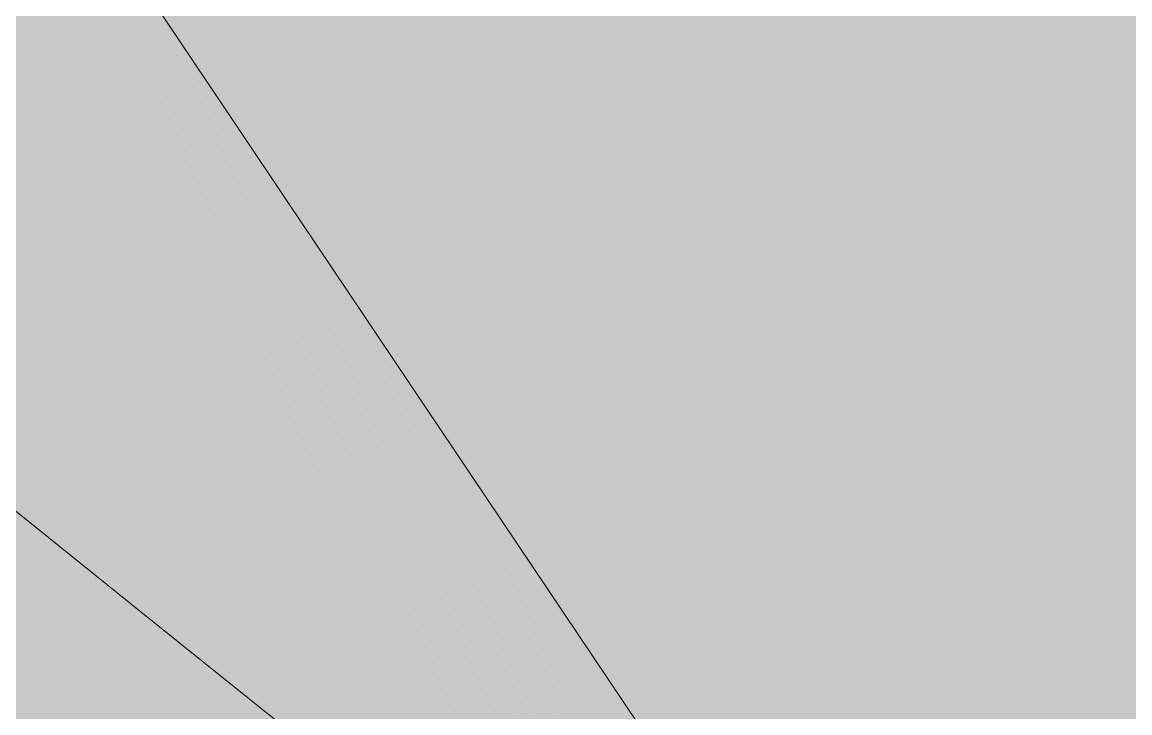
# Model space of a CAD drawing. Extents: x 62300 to 62842, y 108162 to 108784.
# Drawn here: x 62521.605 to 62522.396, y 108427.535 to 108428.028 of the extents above; entities that cross this region are included whole.
import ezdxf

# ---------------------------------------------------------------- set-up
doc = ezdxf.new("R2010")
doc.units = 0
doc.header["$LTSCALE"] = 1.000002
doc.header["$MEASUREMENT"] = 0
for name, color, linetype in [('colore lago', 131, 'Continuous'), ('LIN018CO', 6, 'Continuous'), ('LIN025CO', 7, 'Continuous')]:
    doc.layers.add(name, color=color, linetype=linetype)

# ---------------------------------------------------------------- blocks, each defined once
blk = doc.blocks.new('*X8')
at = {"color": 0}
for p, q in [((259.438775, 627.97055), (259.438775, 627.97055)), ((259.445125, 627.97055), (259.445125, 627.97055)), ((259.451475, 627.97055), (259.451475, 627.97055)), ((259.457825, 627.97055), (259.457825, 627.97055)), ((259.464175, 627.97055), (259.464175, 627.97055)), ((259.470525, 627.97055), (259.470525, 627.97055)), ((259.4356, 627.9642), (259.4356, 627.9642)), ((259.44195, 627.9642), (259.44195, 627.9642)), ((259.4483, 627.9642), (259.4483, 627.9642)), ((259.45465, 627.9642), (259.45465, 627.9642)), ((259.461, 627.9642), (259.461, 627.9642)), ((259.46735, 627.9642), (259.46735, 627.9642)), ((259.4737, 627.9642), (259.4737, 627.9642)), ((259.48005, 627.9642), (259.48005, 627.9642)), ((259.4864, 627.9642), (259.4864, 627.9642)), ((259.49275, 627.9642), (259.49275, 627.9642)), ((259.4991, 627.9642), (259.4991, 627.9642)), ((259.50545, 627.9642), (259.50545, 627.9642)), ((259.5118, 627.9642), (259.5118, 627.9642)), ((259.438775, 627.95785), (259.438775, 627.95785)), ((259.445125, 627.95785), (259.445125, 627.95785)), ((259.451475, 627.95785), (259.451475, 627.95785)), ((259.457825, 627.95785), (259.457825, 627.95785)), ((259.464175, 627.95785), (259.464175, 627.95785)), ((259.470525, 627.95785), (259.470525, 627.95785)), ((259.476875, 627.95785), (259.476875, 627.95785)), ((259.483225, 627.95785), (259.483225, 627.95785)), ((259.489575, 627.95785), (259.489575, 627.95785)), ((259.495925, 627.95785), (259.495925, 627.95785)), ((259.502275, 627.95785), (259.502275, 627.95785)), ((259.508625, 627.95785), (259.508625, 627.95785)), ((259.514975, 627.95785), (259.514975, 627.95785)), ((259.521325, 627.95785), (259.521325, 627.95785)), ((259.527675, 627.95785), (259.527675, 627.95785)), ((259.534025, 627.95785), (259.534025, 627.95785)), ((259.540375, 627.95785), (259.540375, 627.95785)), ((259.546725, 627.95785), (259.546725, 627.95785)), ((259.553075, 627.95785), (259.553075, 627.95785)), ((259.559425, 627.95785), (259.559425, 627.95785)), ((259.44195, 627.9515), (259.44195, 627.9515)), ((259.4483, 627.9515), (259.4483, 627.9515)), ((259.45465, 627.9515), (259.45465, 627.9515)), ((259.461, 627.9515), (259.461, 627.9515)), ((259.46735, 627.9515), (259.46735, 627.9515)), ((259.4737, 627.9515), (259.4737, 627.9515)), ((259.48005, 627.9515), (259.48005, 627.9515)), ((259.4864, 627.9515), (259.4864, 627.9515)), ((259.49275, 627.9515), (259.49275, 627.9515)), ((259.4991, 627.9515), (259.4991, 627.9515)), ((259.50545, 627.9515), (259.50545, 627.9515)), ((259.5118, 627.9515), (259.5118, 627.9515)), ((259.51815, 627.9515), (259.51815, 627.9515)), ((259.5245, 627.9515), (259.5245, 627.9515)), ((259.53085, 627.9515), (259.53085, 627.9515)), ((259.5372, 627.9515), (259.5372, 627.9515)), ((259.54355, 627.9515), (259.54355, 627.9515)), ((259.5499, 627.9515), (259.5499, 627.9515)), ((259.55625, 627.9515), (259.55625, 627.9515)), ((259.5626, 627.9515), (259.5626, 627.9515)), ((259.56895, 627.9515), (259.56895, 627.9515)), ((259.5753, 627.9515), (259.5753, 627.9515)), ((259.445125, 627.94515), (259.445125, 627.94515)), ((259.451475, 627.94515), (259.451475, 627.94515)), ((259.457825, 627.94515), (259.457825, 627.94515)), ((259.464175, 627.94515), (259.464175, 627.94515)), ((259.470525, 627.94515), (259.470525, 627.94515)), ((259.476875, 627.94515), (259.476875, 627.94515)), ((259.483225, 627.94515), (259.483225, 627.94515)), ((259.489575, 627.94515), (259.489575, 627.94515)), ((259.495925, 627.94515), (259.495925, 627.94515)), ((259.502275, 627.94515), (259.502275, 627.94515)), ((259.508625, 627.94515), (259.508625, 627.94515)), ((259.514975, 627.94515), (259.514975, 627.94515)), ((259.521325, 627.94515), (259.521325, 627.94515)), ((259.527675, 627.94515), (259.527675, 627.94515)), ((259.534025, 627.94515), (259.534025, 627.94515)), ((259.540375, 627.94515), (259.540375, 627.94515)), ((259.546725, 627.94515), (259.546725, 627.94515)), ((259.553075, 627.94515), (259.553075, 627.94515)), ((259.559425, 627.94515), (259.559425, 627.94515)), ((259.565775, 627.94515), (259.565775, 627.94515)), ((259.572125, 627.94515), (259.572125, 627.94515)), ((259.578475, 627.94515), (259.578475, 627.94515)), ((259.4483, 627.9388), (259.4483, 627.9388)), ((259.45465, 627.9388), (259.45465, 627.9388)), ((259.461, 627.9388), (259.461, 627.9388)), ((259.46735, 627.9388), (259.46735, 627.9388)), ((259.4737, 627.9388), (259.4737, 627.9388)), ((259.48005, 627.9388), (259.48005, 627.9388)), ((259.4864, 627.9388), (259.4864, 627.9388)), ((259.49275, 627.9388), (259.49275, 627.9388)), ((259.4991, 627.9388), (259.4991, 627.9388)), ((259.50545, 627.9388), (259.50545, 627.9388)), ((259.5118, 627.9388), (259.5118, 627.9388)), ((259.51815, 627.9388), (259.51815, 627.9388)), ((259.5245, 627.9388), (259.5245, 627.9388)), ((259.53085, 627.9388), (259.53085, 627.9388)), ((259.5372, 627.9388), (259.5372, 627.9388)), ((259.54355, 627.9388), (259.54355, 627.9388)), ((259.5499, 627.9388), (259.5499, 627.9388)), ((259.55625, 627.9388), (259.55625, 627.9388)), ((259.5626, 627.9388), (259.5626, 627.9388)), ((259.56895, 627.9388), (259.56895, 627.9388)), ((259.5753, 627.9388), (259.5753, 627.9388)), ((259.58165, 627.9388), (259.58165, 627.9388)), ((259.451475, 627.93245), (259.451475, 627.93245)), ((259.457825, 627.93245), (259.457825, 627.93245)), ((259.464175, 627.93245), (259.464175, 627.93245)), ((259.470525, 627.93245), (259.470525, 627.93245)), ((259.476875, 627.93245), (259.476875, 627.93245)), ((259.483225, 627.93245), (259.483225, 627.93245)), ((259.489575, 627.93245), (259.489575, 627.93245)), ((259.495925, 627.93245), (259.495925, 627.93245)), ((259.502275, 627.93245), (259.502275, 627.93245)), ((259.508625, 627.93245), (259.508625, 627.93245)), ((259.514975, 627.93245), (259.514975, 627.93245)), ((259.521325, 627.93245), (259.521325, 627.93245)), ((259.527675, 627.93245), (259.527675, 627.93245)), ((259.534025, 627.93245), (259.534025, 627.93245)), ((259.540375, 627.93245), (259.540375, 627.93245)), ((259.546725, 627.93245), (259.546725, 627.93245)), ((259.553075, 627.93245), (259.553075, 627.93245)), ((259.559425, 627.93245), (259.559425, 627.93245)), ((259.565775, 627.93245), (259.565775, 627.93245)), ((259.572125, 627.93245), (259.572125, 627.93245)), ((259.578475, 627.93245), (259.578475, 627.93245)), ((259.584825, 627.93245), (259.584825, 627.93245)), ((259.45465, 627.9261), (259.45465, 627.9261)), ((259.461, 627.9261), (259.461, 627.9261)), ((259.46735, 627.9261), (259.46735, 627.9261)), ((259.4737, 627.9261), (259.4737, 627.9261)), ((259.48005, 627.9261), (259.48005, 627.9261)), ((259.4864, 627.9261), (259.4864, 627.9261)), ((259.49275, 627.9261), (259.49275, 627.9261)), ((259.4991, 627.9261), (259.4991, 627.9261)), ((259.50545, 627.9261), (259.50545, 627.9261)), ((259.5118, 627.9261), (259.5118, 627.9261)), ((259.51815, 627.9261), (259.51815, 627.9261)), ((259.5245, 627.9261), (259.5245, 627.9261)), ((259.53085, 627.9261), (259.53085, 627.9261)), ((259.5372, 627.9261), (259.5372, 627.9261)), ((259.54355, 627.9261), (259.54355, 627.9261)), ((259.5499, 627.9261), (259.5499, 627.9261)), ((259.55625, 627.9261), (259.55625, 627.9261)), ((259.5626, 627.9261), (259.5626, 627.9261)), ((259.56895, 627.9261), (259.56895, 627.9261)), ((259.457825, 627.91975), (259.457825, 627.91975)), ((259.464175, 627.91975), (259.464175, 627.91975)), ((259.470525, 627.91975), (259.470525, 627.91975)), ((259.476875, 627.91975), (259.476875, 627.91975)), ((259.483225, 627.91975), (259.483225, 627.91975)), ((259.489575, 627.91975), (259.489575, 627.91975)), ((259.495925, 627.91975), (259.495925, 627.91975)), ((259.502275, 627.91975), (259.502275, 627.91975)), ((259.508625, 627.91975), (259.508625, 627.91975)), ((259.514975, 627.91975), (259.514975, 627.91975)), ((259.521325, 627.91975), (259.521325, 627.91975)), ((259.527675, 627.91975), (259.527675, 627.91975)), ((259.534025, 627.91975), (259.534025, 627.91975)), ((259.540375, 627.91975), (259.540375, 627.91975)), ((259.546725, 627.91975), (259.546725, 627.91975)), ((259.553075, 627.91975), (259.553075, 627.91975)), ((259.559425, 627.91975), (259.559425, 627.91975)), ((259.461, 627.9134), (259.461, 627.9134)), ((259.46735, 627.9134), (259.46735, 627.9134)), ((259.4737, 627.9134), (259.4737, 627.9134)), ((259.48005, 627.9134), (259.48005, 627.9134)), ((259.4864, 627.9134), (259.4864, 627.9134)), ((259.49275, 627.9134), (259.49275, 627.9134)), ((259.4991, 627.9134), (259.4991, 627.9134)), ((259.50545, 627.9134), (259.50545, 627.9134)), ((259.5118, 627.9134), (259.5118, 627.9134)), ((259.51815, 627.9134), (259.51815, 627.9134)), ((259.5245, 627.9134), (259.5245, 627.9134)), ((259.53085, 627.9134), (259.53085, 627.9134)), ((259.5372, 627.9134), (259.5372, 627.9134)), ((259.54355, 627.9134), (259.54355, 627.9134)), ((259.464175, 627.90705), (259.464175, 627.90705)), ((259.470525, 627.90705), (259.470525, 627.90705)), ((259.476875, 627.90705), (259.476875, 627.90705)), ((259.483225, 627.90705), (259.483225, 627.90705)), ((259.489575, 627.90705), (259.489575, 627.90705)), ((259.495925, 627.90705), (259.495925, 627.90705)), ((259.502275, 627.90705), (259.502275, 627.90705)), ((259.508625, 627.90705), (259.508625, 627.90705)), ((259.514975, 627.90705), (259.514975, 627.90705)), ((259.521325, 627.90705), (259.521325, 627.90705)), ((259.527675, 627.90705), (259.527675, 627.90705)), ((259.534025, 627.90705), (259.534025, 627.90705)), ((259.46735, 627.9007), (259.46735, 627.9007)), ((259.4737, 627.9007), (259.4737, 627.9007)), ((259.48005, 627.9007), (259.48005, 627.9007)), ((259.4864, 627.9007), (259.4864, 627.9007)), ((259.49275, 627.9007), (259.49275, 627.9007)), ((259.4991, 627.9007), (259.4991, 627.9007)), ((259.50545, 627.9007), (259.50545, 627.9007)), ((259.5118, 627.9007), (259.5118, 627.9007)), ((259.51815, 627.9007), (259.51815, 627.9007)), ((259.470525, 627.89435), (259.470525, 627.89435)), ((259.476875, 627.89435), (259.476875, 627.89435)), ((259.483225, 627.89435), (259.483225, 627.89435)), ((259.489575, 627.89435), (259.489575, 627.89435)), ((259.495925, 627.89435), (259.495925, 627.89435)), ((259.502275, 627.89435), (259.502275, 627.89435)), ((259.508625, 627.89435), (259.508625, 627.89435)), ((259.4737, 627.888), (259.4737, 627.888)), ((259.48005, 627.888), (259.48005, 627.888)), ((259.4864, 627.888), (259.4864, 627.888)), ((259.49275, 627.888), (259.49275, 627.888)), ((259.476875, 627.88165), (259.476875, 627.88165)), ((259.483225, 627.88165), (259.483225, 627.88165))]:
    blk.add_line(p, q, dxfattribs=at)
blk = doc.blocks.new('*X7')
at = {"color": 0}
for p, q in [((259.43401, 627.97372), (259.43401, 627.97372)), ((259.43719, 627.97372), (259.43719, 627.97372)), ((259.44036, 627.97372), (259.44036, 627.97372)), ((259.44354, 627.97372), (259.44354, 627.97372)), ((259.44671, 627.97372), (259.44671, 627.97372)), ((259.4356, 627.97055), (259.4356, 627.97055)), ((259.43878, 627.97055), (259.43878, 627.97055)), ((259.44195, 627.97055), (259.44195, 627.97055)), ((259.44513, 627.97055), (259.44513, 627.97055)), ((259.4483, 627.97055), (259.4483, 627.97055)), ((259.45148, 627.97055), (259.45148, 627.97055)), ((259.45465, 627.97055), (259.45465, 627.97055)), ((259.45783, 627.97055), (259.45783, 627.97055)), ((259.461, 627.97055), (259.461, 627.97055)), ((259.46418, 627.97055), (259.46418, 627.97055)), ((259.46735, 627.97055), (259.46735, 627.97055)), ((259.47053, 627.97055), (259.47053, 627.97055)), ((259.43719, 627.96737), (259.43719, 627.96737)), ((259.44036, 627.96737), (259.44036, 627.96737)), ((259.44354, 627.96737), (259.44354, 627.96737)), ((259.44671, 627.96737), (259.44671, 627.96737)), ((259.44989, 627.96737), (259.44989, 627.96737)), ((259.45306, 627.96737), (259.45306, 627.96737)), ((259.45624, 627.96737), (259.45624, 627.96737)), ((259.45941, 627.96737), (259.45941, 627.96737)), ((259.46259, 627.96737), (259.46259, 627.96737)), ((259.46576, 627.96737), (259.46576, 627.96737)), ((259.46894, 627.96737), (259.46894, 627.96737)), ((259.47211, 627.96737), (259.47211, 627.96737)), ((259.47529, 627.96737), (259.47529, 627.96737)), ((259.47846, 627.96737), (259.47846, 627.96737)), ((259.48164, 627.96737), (259.48164, 627.96737)), ((259.48481, 627.96737), (259.48481, 627.96737)), ((259.48799, 627.96737), (259.48799, 627.96737)), ((259.49116, 627.96737), (259.49116, 627.96737)), ((259.4356, 627.9642), (259.4356, 627.9642)), ((259.43878, 627.9642), (259.43878, 627.9642)), ((259.44195, 627.9642), (259.44195, 627.9642)), ((259.44513, 627.9642), (259.44513, 627.9642)), ((259.4483, 627.9642), (259.4483, 627.9642)), ((259.45148, 627.9642), (259.45148, 627.9642)), ((259.45465, 627.9642), (259.45465, 627.9642)), ((259.45783, 627.9642), (259.45783, 627.9642)), ((259.461, 627.9642), (259.461, 627.9642)), ((259.46418, 627.9642), (259.46418, 627.9642)), ((259.46735, 627.9642), (259.46735, 627.9642)), ((259.47053, 627.9642), (259.47053, 627.9642)), ((259.4737, 627.9642), (259.4737, 627.9642)), ((259.47687, 627.9642), (259.47687, 627.9642)), ((259.48005, 627.9642), (259.48005, 627.9642)), ((259.48322, 627.9642), (259.48322, 627.9642)), ((259.4864, 627.9642), (259.4864, 627.9642)), ((259.48957, 627.9642), (259.48957, 627.9642)), ((259.49275, 627.9642), (259.49275, 627.9642)), ((259.49592, 627.9642), (259.49592, 627.9642)), ((259.4991, 627.9642), (259.4991, 627.9642)), ((259.50227, 627.9642), (259.50227, 627.9642)), ((259.50545, 627.9642), (259.50545, 627.9642)), ((259.50862, 627.9642), (259.50862, 627.9642)), ((259.5118, 627.9642), (259.5118, 627.9642)), ((259.51497, 627.9642), (259.51497, 627.9642)), ((259.43719, 627.96102), (259.43719, 627.96102)), ((259.44036, 627.96102), (259.44036, 627.96102)), ((259.44354, 627.96102), (259.44354, 627.96102)), ((259.44671, 627.96102), (259.44671, 627.96102)), ((259.44989, 627.96102), (259.44989, 627.96102)), ((259.45306, 627.96102), (259.45306, 627.96102)), ((259.45624, 627.96102), (259.45624, 627.96102)), ((259.45941, 627.96102), (259.45941, 627.96102)), ((259.46259, 627.96102), (259.46259, 627.96102)), ((259.46576, 627.96102), (259.46576, 627.96102)), ((259.46894, 627.96102), (259.46894, 627.96102)), ((259.47211, 627.96102), (259.47211, 627.96102)), ((259.47529, 627.96102), (259.47529, 627.96102)), ((259.47846, 627.96102), (259.47846, 627.96102)), ((259.48164, 627.96102), (259.48164, 627.96102)), ((259.48481, 627.96102), (259.48481, 627.96102)), ((259.48799, 627.96102), (259.48799, 627.96102)), ((259.49116, 627.96102), (259.49116, 627.96102)), ((259.49434, 627.96102), (259.49434, 627.96102)), ((259.49751, 627.96102), (259.49751, 627.96102)), ((259.50069, 627.96102), (259.50069, 627.96102)), ((259.50386, 627.96102), (259.50386, 627.96102)), ((259.50704, 627.96102), (259.50704, 627.96102)), ((259.51021, 627.96102), (259.51021, 627.96102)), ((259.51339, 627.96102), (259.51339, 627.96102)), ((259.51656, 627.96102), (259.51656, 627.96102)), ((259.51974, 627.96102), (259.51974, 627.96102)), ((259.52291, 627.96102), (259.52291, 627.96102)), ((259.52609, 627.96102), (259.52609, 627.96102)), ((259.52926, 627.96102), (259.52926, 627.96102)), ((259.53244, 627.96102), (259.53244, 627.96102)), ((259.53561, 627.96102), (259.53561, 627.96102)), ((259.43878, 627.95785), (259.43878, 627.95785)), ((259.44195, 627.95785), (259.44195, 627.95785)), ((259.44513, 627.95785), (259.44513, 627.95785)), ((259.4483, 627.95785), (259.4483, 627.95785)), ((259.45148, 627.95785), (259.45148, 627.95785)), ((259.45465, 627.95785), (259.45465, 627.95785)), ((259.45783, 627.95785), (259.45783, 627.95785)), ((259.461, 627.95785), (259.461, 627.95785)), ((259.46418, 627.95785), (259.46418, 627.95785)), ((259.46735, 627.95785), (259.46735, 627.95785)), ((259.47053, 627.95785), (259.47053, 627.95785)), ((259.4737, 627.95785), (259.4737, 627.95785)), ((259.47687, 627.95785), (259.47687, 627.95785)), ((259.48005, 627.95785), (259.48005, 627.95785)), ((259.48322, 627.95785), (259.48322, 627.95785)), ((259.4864, 627.95785), (259.4864, 627.95785)), ((259.48957, 627.95785), (259.48957, 627.95785)), ((259.49275, 627.95785), (259.49275, 627.95785)), ((259.49592, 627.95785), (259.49592, 627.95785)), ((259.4991, 627.95785), (259.4991, 627.95785)), ((259.50227, 627.95785), (259.50227, 627.95785)), ((259.50545, 627.95785), (259.50545, 627.95785)), ((259.50862, 627.95785), (259.50862, 627.95785)), ((259.5118, 627.95785), (259.5118, 627.95785)), ((259.51497, 627.95785), (259.51497, 627.95785)), ((259.51815, 627.95785), (259.51815, 627.95785)), ((259.52132, 627.95785), (259.52132, 627.95785)), ((259.5245, 627.95785), (259.5245, 627.95785)), ((259.52767, 627.95785), (259.52767, 627.95785)), ((259.53085, 627.95785), (259.53085, 627.95785)), ((259.53402, 627.95785), (259.53402, 627.95785)), ((259.5372, 627.95785), (259.5372, 627.95785)), ((259.54037, 627.95785), (259.54037, 627.95785)), ((259.54355, 627.95785), (259.54355, 627.95785)), ((259.54672, 627.95785), (259.54672, 627.95785)), ((259.5499, 627.95785), (259.5499, 627.95785)), ((259.55307, 627.95785), (259.55307, 627.95785)), ((259.55625, 627.95785), (259.55625, 627.95785)), ((259.55942, 627.95785), (259.55942, 627.95785)), ((259.44036, 627.95467), (259.44036, 627.95467)), ((259.44354, 627.95467), (259.44354, 627.95467)), ((259.44671, 627.95467), (259.44671, 627.95467)), ((259.44989, 627.95467), (259.44989, 627.95467)), ((259.45306, 627.95467), (259.45306, 627.95467)), ((259.45624, 627.95467), (259.45624, 627.95467)), ((259.45941, 627.95467), (259.45941, 627.95467)), ((259.46259, 627.95467), (259.46259, 627.95467)), ((259.46576, 627.95467), (259.46576, 627.95467)), ((259.46894, 627.95467), (259.46894, 627.95467)), ((259.47211, 627.95467), (259.47211, 627.95467)), ((259.47529, 627.95467), (259.47529, 627.95467)), ((259.47846, 627.95467), (259.47846, 627.95467)), ((259.48164, 627.95467), (259.48164, 627.95467)), ((259.48481, 627.95467), (259.48481, 627.95467)), ((259.48799, 627.95467), (259.48799, 627.95467)), ((259.49116, 627.95467), (259.49116, 627.95467)), ((259.49434, 627.95467), (259.49434, 627.95467)), ((259.49751, 627.95467), (259.49751, 627.95467)), ((259.50069, 627.95467), (259.50069, 627.95467)), ((259.50386, 627.95467), (259.50386, 627.95467)), ((259.50704, 627.95467), (259.50704, 627.95467)), ((259.51021, 627.95467), (259.51021, 627.95467)), ((259.51339, 627.95467), (259.51339, 627.95467)), ((259.51656, 627.95467), (259.51656, 627.95467)), ((259.51974, 627.95467), (259.51974, 627.95467)), ((259.52291, 627.95467), (259.52291, 627.95467)), ((259.52609, 627.95467), (259.52609, 627.95467)), ((259.52926, 627.95467), (259.52926, 627.95467)), ((259.53244, 627.95467), (259.53244, 627.95467)), ((259.53561, 627.95467), (259.53561, 627.95467)), ((259.53879, 627.95467), (259.53879, 627.95467)), ((259.54196, 627.95467), (259.54196, 627.95467)), ((259.54514, 627.95467), (259.54514, 627.95467)), ((259.54831, 627.95467), (259.54831, 627.95467)), ((259.55149, 627.95467), (259.55149, 627.95467)), ((259.55466, 627.95467), (259.55466, 627.95467)), ((259.55784, 627.95467), (259.55784, 627.95467)), ((259.56101, 627.95467), (259.56101, 627.95467)), ((259.56419, 627.95467), (259.56419, 627.95467)), ((259.56736, 627.95467), (259.56736, 627.95467)), ((259.57054, 627.95467), (259.57054, 627.95467)), ((259.57371, 627.95467), (259.57371, 627.95467)), ((259.57689, 627.95467), (259.57689, 627.95467)), ((259.44195, 627.9515), (259.44195, 627.9515)), ((259.44513, 627.9515), (259.44513, 627.9515)), ((259.4483, 627.9515), (259.4483, 627.9515)), ((259.45148, 627.9515), (259.45148, 627.9515)), ((259.45465, 627.9515), (259.45465, 627.9515)), ((259.45783, 627.9515), (259.45783, 627.9515)), ((259.461, 627.9515), (259.461, 627.9515)), ((259.46418, 627.9515), (259.46418, 627.9515)), ((259.46735, 627.9515), (259.46735, 627.9515)), ((259.47053, 627.9515), (259.47053, 627.9515)), ((259.4737, 627.9515), (259.4737, 627.9515)), ((259.47687, 627.9515), (259.47687, 627.9515)), ((259.48005, 627.9515), (259.48005, 627.9515)), ((259.48322, 627.9515), (259.48322, 627.9515)), ((259.4864, 627.9515), (259.4864, 627.9515)), ((259.48957, 627.9515), (259.48957, 627.9515)), ((259.49275, 627.9515), (259.49275, 627.9515)), ((259.49592, 627.9515), (259.49592, 627.9515)), ((259.4991, 627.9515), (259.4991, 627.9515)), ((259.50227, 627.9515), (259.50227, 627.9515)), ((259.50545, 627.9515), (259.50545, 627.9515)), ((259.50862, 627.9515), (259.50862, 627.9515)), ((259.5118, 627.9515), (259.5118, 627.9515)), ((259.51497, 627.9515), (259.51497, 627.9515)), ((259.51815, 627.9515), (259.51815, 627.9515)), ((259.52132, 627.9515), (259.52132, 627.9515)), ((259.5245, 627.9515), (259.5245, 627.9515)), ((259.52767, 627.9515), (259.52767, 627.9515)), ((259.53085, 627.9515), (259.53085, 627.9515)), ((259.53402, 627.9515), (259.53402, 627.9515)), ((259.5372, 627.9515), (259.5372, 627.9515)), ((259.54037, 627.9515), (259.54037, 627.9515)), ((259.54355, 627.9515), (259.54355, 627.9515)), ((259.54672, 627.9515), (259.54672, 627.9515)), ((259.5499, 627.9515), (259.5499, 627.9515)), ((259.55307, 627.9515), (259.55307, 627.9515)), ((259.55625, 627.9515), (259.55625, 627.9515)), ((259.55942, 627.9515), (259.55942, 627.9515)), ((259.5626, 627.9515), (259.5626, 627.9515)), ((259.56577, 627.9515), (259.56577, 627.9515)), ((259.56895, 627.9515), (259.56895, 627.9515)), ((259.57212, 627.9515), (259.57212, 627.9515)), ((259.5753, 627.9515), (259.5753, 627.9515)), ((259.57847, 627.9515), (259.57847, 627.9515)), ((259.44354, 627.94832), (259.44354, 627.94832)), ((259.44671, 627.94832), (259.44671, 627.94832)), ((259.44989, 627.94832), (259.44989, 627.94832)), ((259.45306, 627.94832), (259.45306, 627.94832)), ((259.45624, 627.94832), (259.45624, 627.94832)), ((259.45941, 627.94832), (259.45941, 627.94832)), ((259.46259, 627.94832), (259.46259, 627.94832)), ((259.46576, 627.94832), (259.46576, 627.94832)), ((259.46894, 627.94832), (259.46894, 627.94832)), ((259.47211, 627.94832), (259.47211, 627.94832)), ((259.47529, 627.94832), (259.47529, 627.94832)), ((259.47846, 627.94832), (259.47846, 627.94832)), ((259.48164, 627.94832), (259.48164, 627.94832)), ((259.48481, 627.94832), (259.48481, 627.94832)), ((259.48799, 627.94832), (259.48799, 627.94832)), ((259.49116, 627.94832), (259.49116, 627.94832)), ((259.49434, 627.94832), (259.49434, 627.94832)), ((259.49751, 627.94832), (259.49751, 627.94832)), ((259.50069, 627.94832), (259.50069, 627.94832)), ((259.50386, 627.94832), (259.50386, 627.94832)), ((259.50704, 627.94832), (259.50704, 627.94832)), ((259.51021, 627.94832), (259.51021, 627.94832)), ((259.51339, 627.94832), (259.51339, 627.94832)), ((259.51656, 627.94832), (259.51656, 627.94832)), ((259.51974, 627.94832), (259.51974, 627.94832)), ((259.52291, 627.94832), (259.52291, 627.94832)), ((259.52609, 627.94832), (259.52609, 627.94832)), ((259.52926, 627.94832), (259.52926, 627.94832)), ((259.53244, 627.94832), (259.53244, 627.94832)), ((259.53561, 627.94832), (259.53561, 627.94832)), ((259.53879, 627.94832), (259.53879, 627.94832)), ((259.54196, 627.94832), (259.54196, 627.94832)), ((259.54514, 627.94832), (259.54514, 627.94832)), ((259.54831, 627.94832), (259.54831, 627.94832)), ((259.55149, 627.94832), (259.55149, 627.94832)), ((259.55466, 627.94832), (259.55466, 627.94832)), ((259.55784, 627.94832), (259.55784, 627.94832)), ((259.56101, 627.94832), (259.56101, 627.94832)), ((259.56419, 627.94832), (259.56419, 627.94832)), ((259.56736, 627.94832), (259.56736, 627.94832)), ((259.57054, 627.94832), (259.57054, 627.94832)), ((259.57371, 627.94832), (259.57371, 627.94832)), ((259.57689, 627.94832), (259.57689, 627.94832)), ((259.58006, 627.94832), (259.58006, 627.94832)), ((259.44513, 627.94515), (259.44513, 627.94515)), ((259.4483, 627.94515), (259.4483, 627.94515)), ((259.45148, 627.94515), (259.45148, 627.94515)), ((259.45465, 627.94515), (259.45465, 627.94515)), ((259.45783, 627.94515), (259.45783, 627.94515)), ((259.461, 627.94515), (259.461, 627.94515)), ((259.46418, 627.94515), (259.46418, 627.94515)), ((259.46735, 627.94515), (259.46735, 627.94515)), ((259.47053, 627.94515), (259.47053, 627.94515)), ((259.4737, 627.94515), (259.4737, 627.94515)), ((259.47687, 627.94515), (259.47687, 627.94515)), ((259.48005, 627.94515), (259.48005, 627.94515)), ((259.48322, 627.94515), (259.48322, 627.94515)), ((259.4864, 627.94515), (259.4864, 627.94515)), ((259.48957, 627.94515), (259.48957, 627.94515)), ((259.49275, 627.94515), (259.49275, 627.94515)), ((259.49592, 627.94515), (259.49592, 627.94515)), ((259.4991, 627.94515), (259.4991, 627.94515)), ((259.50227, 627.94515), (259.50227, 627.94515)), ((259.50545, 627.94515), (259.50545, 627.94515)), ((259.50862, 627.94515), (259.50862, 627.94515)), ((259.5118, 627.94515), (259.5118, 627.94515)), ((259.51497, 627.94515), (259.51497, 627.94515)), ((259.51815, 627.94515), (259.51815, 627.94515)), ((259.52132, 627.94515), (259.52132, 627.94515)), ((259.5245, 627.94515), (259.5245, 627.94515)), ((259.52767, 627.94515), (259.52767, 627.94515)), ((259.53085, 627.94515), (259.53085, 627.94515)), ((259.53402, 627.94515), (259.53402, 627.94515)), ((259.5372, 627.94515), (259.5372, 627.94515)), ((259.54037, 627.94515), (259.54037, 627.94515)), ((259.54355, 627.94515), (259.54355, 627.94515)), ((259.54672, 627.94515), (259.54672, 627.94515)), ((259.5499, 627.94515), (259.5499, 627.94515)), ((259.55307, 627.94515), (259.55307, 627.94515)), ((259.55625, 627.94515), (259.55625, 627.94515)), ((259.55942, 627.94515), (259.55942, 627.94515)), ((259.5626, 627.94515), (259.5626, 627.94515)), ((259.56577, 627.94515), (259.56577, 627.94515)), ((259.56895, 627.94515), (259.56895, 627.94515)), ((259.57212, 627.94515), (259.57212, 627.94515)), ((259.5753, 627.94515), (259.5753, 627.94515)), ((259.57847, 627.94515), (259.57847, 627.94515)), ((259.58165, 627.94515), (259.58165, 627.94515)), ((259.44671, 627.94197), (259.44671, 627.94197)), ((259.44989, 627.94197), (259.44989, 627.94197)), ((259.45306, 627.94197), (259.45306, 627.94197)), ((259.45624, 627.94197), (259.45624, 627.94197)), ((259.45941, 627.94197), (259.45941, 627.94197)), ((259.46259, 627.94197), (259.46259, 627.94197)), ((259.46576, 627.94197), (259.46576, 627.94197)), ((259.46894, 627.94197), (259.46894, 627.94197)), ((259.47211, 627.94197), (259.47211, 627.94197)), ((259.47529, 627.94197), (259.47529, 627.94197)), ((259.47846, 627.94197), (259.47846, 627.94197)), ((259.48164, 627.94197), (259.48164, 627.94197)), ((259.48481, 627.94197), (259.48481, 627.94197)), ((259.48799, 627.94197), (259.48799, 627.94197)), ((259.49116, 627.94197), (259.49116, 627.94197)), ((259.49434, 627.94197), (259.49434, 627.94197)), ((259.49751, 627.94197), (259.49751, 627.94197)), ((259.50069, 627.94197), (259.50069, 627.94197)), ((259.50386, 627.94197), (259.50386, 627.94197)), ((259.50704, 627.94197), (259.50704, 627.94197)), ((259.51021, 627.94197), (259.51021, 627.94197)), ((259.51339, 627.94197), (259.51339, 627.94197)), ((259.51656, 627.94197), (259.51656, 627.94197)), ((259.51974, 627.94197), (259.51974, 627.94197)), ((259.52291, 627.94197), (259.52291, 627.94197)), ((259.52609, 627.94197), (259.52609, 627.94197)), ((259.52926, 627.94197), (259.52926, 627.94197)), ((259.53244, 627.94197), (259.53244, 627.94197)), ((259.53561, 627.94197), (259.53561, 627.94197)), ((259.53879, 627.94197), (259.53879, 627.94197)), ((259.54196, 627.94197), (259.54196, 627.94197)), ((259.54514, 627.94197), (259.54514, 627.94197)), ((259.54831, 627.94197), (259.54831, 627.94197)), ((259.55149, 627.94197), (259.55149, 627.94197)), ((259.55466, 627.94197), (259.55466, 627.94197)), ((259.55784, 627.94197), (259.55784, 627.94197)), ((259.56101, 627.94197), (259.56101, 627.94197)), ((259.56419, 627.94197), (259.56419, 627.94197)), ((259.56736, 627.94197), (259.56736, 627.94197)), ((259.57054, 627.94197), (259.57054, 627.94197)), ((259.57371, 627.94197), (259.57371, 627.94197)), ((259.57689, 627.94197), (259.57689, 627.94197)), ((259.58006, 627.94197), (259.58006, 627.94197)), ((259.58324, 627.94197), (259.58324, 627.94197)), ((259.4483, 627.9388), (259.4483, 627.9388)), ((259.45148, 627.9388), (259.45148, 627.9388)), ((259.45465, 627.9388), (259.45465, 627.9388)), ((259.45783, 627.9388), (259.45783, 627.9388)), ((259.461, 627.9388), (259.461, 627.9388)), ((259.46418, 627.9388), (259.46418, 627.9388)), ((259.46735, 627.9388), (259.46735, 627.9388)), ((259.47053, 627.9388), (259.47053, 627.9388)), ((259.4737, 627.9388), (259.4737, 627.9388)), ((259.47687, 627.9388), (259.47687, 627.9388)), ((259.48005, 627.9388), (259.48005, 627.9388)), ((259.48322, 627.9388), (259.48322, 627.9388)), ((259.4864, 627.9388), (259.4864, 627.9388)), ((259.48957, 627.9388), (259.48957, 627.9388)), ((259.49275, 627.9388), (259.49275, 627.9388)), ((259.49592, 627.9388), (259.49592, 627.9388)), ((259.4991, 627.9388), (259.4991, 627.9388)), ((259.50227, 627.9388), (259.50227, 627.9388)), ((259.50545, 627.9388), (259.50545, 627.9388)), ((259.50862, 627.9388), (259.50862, 627.9388)), ((259.5118, 627.9388), (259.5118, 627.9388)), ((259.51497, 627.9388), (259.51497, 627.9388)), ((259.51815, 627.9388), (259.51815, 627.9388)), ((259.52132, 627.9388), (259.52132, 627.9388)), ((259.5245, 627.9388), (259.5245, 627.9388)), ((259.52767, 627.9388), (259.52767, 627.9388)), ((259.53085, 627.9388), (259.53085, 627.9388)), ((259.53402, 627.9388), (259.53402, 627.9388)), ((259.5372, 627.9388), (259.5372, 627.9388)), ((259.54037, 627.9388), (259.54037, 627.9388)), ((259.54355, 627.9388), (259.54355, 627.9388)), ((259.54672, 627.9388), (259.54672, 627.9388)), ((259.5499, 627.9388), (259.5499, 627.9388)), ((259.55307, 627.9388), (259.55307, 627.9388)), ((259.55625, 627.9388), (259.55625, 627.9388)), ((259.55942, 627.9388), (259.55942, 627.9388)), ((259.5626, 627.9388), (259.5626, 627.9388)), ((259.56577, 627.9388), (259.56577, 627.9388)), ((259.56895, 627.9388), (259.56895, 627.9388)), ((259.57212, 627.9388), (259.57212, 627.9388)), ((259.5753, 627.9388), (259.5753, 627.9388)), ((259.57847, 627.9388), (259.57847, 627.9388)), ((259.58165, 627.9388), (259.58165, 627.9388)), ((259.58482, 627.9388), (259.58482, 627.9388)), ((259.44989, 627.93562), (259.44989, 627.93562)), ((259.45306, 627.93562), (259.45306, 627.93562)), ((259.45624, 627.93562), (259.45624, 627.93562)), ((259.45941, 627.93562), (259.45941, 627.93562)), ((259.46259, 627.93562), (259.46259, 627.93562)), ((259.46576, 627.93562), (259.46576, 627.93562)), ((259.46894, 627.93562), (259.46894, 627.93562)), ((259.47211, 627.93562), (259.47211, 627.93562)), ((259.47529, 627.93562), (259.47529, 627.93562)), ((259.47846, 627.93562), (259.47846, 627.93562)), ((259.48164, 627.93562), (259.48164, 627.93562)), ((259.48481, 627.93562), (259.48481, 627.93562)), ((259.48799, 627.93562), (259.48799, 627.93562)), ((259.49116, 627.93562), (259.49116, 627.93562)), ((259.49434, 627.93562), (259.49434, 627.93562)), ((259.49751, 627.93562), (259.49751, 627.93562)), ((259.50069, 627.93562), (259.50069, 627.93562)), ((259.50386, 627.93562), (259.50386, 627.93562)), ((259.50704, 627.93562), (259.50704, 627.93562)), ((259.51021, 627.93562), (259.51021, 627.93562)), ((259.51339, 627.93562), (259.51339, 627.93562)), ((259.51656, 627.93562), (259.51656, 627.93562)), ((259.51974, 627.93562), (259.51974, 627.93562)), ((259.52291, 627.93562), (259.52291, 627.93562)), ((259.52609, 627.93562), (259.52609, 627.93562)), ((259.52926, 627.93562), (259.52926, 627.93562)), ((259.53244, 627.93562), (259.53244, 627.93562)), ((259.53561, 627.93562), (259.53561, 627.93562)), ((259.53879, 627.93562), (259.53879, 627.93562)), ((259.54196, 627.93562), (259.54196, 627.93562)), ((259.54514, 627.93562), (259.54514, 627.93562)), ((259.54831, 627.93562), (259.54831, 627.93562)), ((259.55149, 627.93562), (259.55149, 627.93562)), ((259.55466, 627.93562), (259.55466, 627.93562)), ((259.55784, 627.93562), (259.55784, 627.93562)), ((259.56101, 627.93562), (259.56101, 627.93562)), ((259.56419, 627.93562), (259.56419, 627.93562)), ((259.56736, 627.93562), (259.56736, 627.93562)), ((259.57054, 627.93562), (259.57054, 627.93562)), ((259.57371, 627.93562), (259.57371, 627.93562)), ((259.57689, 627.93562), (259.57689, 627.93562)), ((259.58006, 627.93562), (259.58006, 627.93562)), ((259.58324, 627.93562), (259.58324, 627.93562)), ((259.58641, 627.93562), (259.58641, 627.93562)), ((259.45148, 627.93245), (259.45148, 627.93245)), ((259.45465, 627.93245), (259.45465, 627.93245)), ((259.45783, 627.93245), (259.45783, 627.93245)), ((259.461, 627.93245), (259.461, 627.93245)), ((259.46418, 627.93245), (259.46418, 627.93245)), ((259.46735, 627.93245), (259.46735, 627.93245)), ((259.47053, 627.93245), (259.47053, 627.93245)), ((259.4737, 627.93245), (259.4737, 627.93245)), ((259.47687, 627.93245), (259.47687, 627.93245)), ((259.48005, 627.93245), (259.48005, 627.93245)), ((259.48322, 627.93245), (259.48322, 627.93245)), ((259.4864, 627.93245), (259.4864, 627.93245)), ((259.48957, 627.93245), (259.48957, 627.93245)), ((259.49275, 627.93245), (259.49275, 627.93245)), ((259.49592, 627.93245), (259.49592, 627.93245)), ((259.4991, 627.93245), (259.4991, 627.93245)), ((259.50227, 627.93245), (259.50227, 627.93245)), ((259.50545, 627.93245), (259.50545, 627.93245)), ((259.50862, 627.93245), (259.50862, 627.93245)), ((259.5118, 627.93245), (259.5118, 627.93245)), ((259.51497, 627.93245), (259.51497, 627.93245)), ((259.51815, 627.93245), (259.51815, 627.93245)), ((259.52132, 627.93245), (259.52132, 627.93245)), ((259.5245, 627.93245), (259.5245, 627.93245)), ((259.52767, 627.93245), (259.52767, 627.93245)), ((259.53085, 627.93245), (259.53085, 627.93245)), ((259.53402, 627.93245), (259.53402, 627.93245)), ((259.5372, 627.93245), (259.5372, 627.93245)), ((259.54037, 627.93245), (259.54037, 627.93245)), ((259.54355, 627.93245), (259.54355, 627.93245)), ((259.54672, 627.93245), (259.54672, 627.93245)), ((259.5499, 627.93245), (259.5499, 627.93245)), ((259.55307, 627.93245), (259.55307, 627.93245)), ((259.55625, 627.93245), (259.55625, 627.93245)), ((259.55942, 627.93245), (259.55942, 627.93245)), ((259.5626, 627.93245), (259.5626, 627.93245)), ((259.56577, 627.93245), (259.56577, 627.93245)), ((259.56895, 627.93245), (259.56895, 627.93245)), ((259.57212, 627.93245), (259.57212, 627.93245)), ((259.5753, 627.93245), (259.5753, 627.93245)), ((259.57847, 627.93245), (259.57847, 627.93245)), ((259.58165, 627.93245), (259.58165, 627.93245)), ((259.58482, 627.93245), (259.58482, 627.93245)), ((259.45306, 627.92927), (259.45306, 627.92927)), ((259.45624, 627.92927), (259.45624, 627.92927)), ((259.45941, 627.92927), (259.45941, 627.92927)), ((259.46259, 627.92927), (259.46259, 627.92927)), ((259.46576, 627.92927), (259.46576, 627.92927)), ((259.46894, 627.92927), (259.46894, 627.92927)), ((259.47211, 627.92927), (259.47211, 627.92927)), ((259.47529, 627.92927), (259.47529, 627.92927)), ((259.47846, 627.92927), (259.47846, 627.92927)), ((259.48164, 627.92927), (259.48164, 627.92927)), ((259.48481, 627.92927), (259.48481, 627.92927)), ((259.48799, 627.92927), (259.48799, 627.92927)), ((259.49116, 627.92927), (259.49116, 627.92927)), ((259.49434, 627.92927), (259.49434, 627.92927)), ((259.49751, 627.92927), (259.49751, 627.92927)), ((259.50069, 627.92927), (259.50069, 627.92927)), ((259.50386, 627.92927), (259.50386, 627.92927)), ((259.50704, 627.92927), (259.50704, 627.92927)), ((259.51021, 627.92927), (259.51021, 627.92927)), ((259.51339, 627.92927), (259.51339, 627.92927)), ((259.51656, 627.92927), (259.51656, 627.92927)), ((259.51974, 627.92927), (259.51974, 627.92927)), ((259.52291, 627.92927), (259.52291, 627.92927)), ((259.52609, 627.92927), (259.52609, 627.92927)), ((259.52926, 627.92927), (259.52926, 627.92927)), ((259.53244, 627.92927), (259.53244, 627.92927)), ((259.53561, 627.92927), (259.53561, 627.92927)), ((259.53879, 627.92927), (259.53879, 627.92927)), ((259.54196, 627.92927), (259.54196, 627.92927)), ((259.54514, 627.92927), (259.54514, 627.92927)), ((259.54831, 627.92927), (259.54831, 627.92927)), ((259.55149, 627.92927), (259.55149, 627.92927)), ((259.55466, 627.92927), (259.55466, 627.92927)), ((259.55784, 627.92927), (259.55784, 627.92927)), ((259.56101, 627.92927), (259.56101, 627.92927)), ((259.56419, 627.92927), (259.56419, 627.92927)), ((259.56736, 627.92927), (259.56736, 627.92927)), ((259.57054, 627.92927), (259.57054, 627.92927)), ((259.57371, 627.92927), (259.57371, 627.92927)), ((259.57689, 627.92927), (259.57689, 627.92927)), ((259.58006, 627.92927), (259.58006, 627.92927)), ((259.45465, 627.9261), (259.45465, 627.9261)), ((259.45783, 627.9261), (259.45783, 627.9261)), ((259.461, 627.9261), (259.461, 627.9261)), ((259.46418, 627.9261), (259.46418, 627.9261)), ((259.46735, 627.9261), (259.46735, 627.9261)), ((259.47053, 627.9261), (259.47053, 627.9261)), ((259.4737, 627.9261), (259.4737, 627.9261)), ((259.47687, 627.9261), (259.47687, 627.9261)), ((259.48005, 627.9261), (259.48005, 627.9261)), ((259.48322, 627.9261), (259.48322, 627.9261)), ((259.4864, 627.9261), (259.4864, 627.9261)), ((259.48957, 627.9261), (259.48957, 627.9261)), ((259.49275, 627.9261), (259.49275, 627.9261)), ((259.49592, 627.9261), (259.49592, 627.9261)), ((259.4991, 627.9261), (259.4991, 627.9261)), ((259.50227, 627.9261), (259.50227, 627.9261)), ((259.50545, 627.9261), (259.50545, 627.9261)), ((259.50862, 627.9261), (259.50862, 627.9261)), ((259.5118, 627.9261), (259.5118, 627.9261)), ((259.51497, 627.9261), (259.51497, 627.9261)), ((259.51815, 627.9261), (259.51815, 627.9261)), ((259.52132, 627.9261), (259.52132, 627.9261)), ((259.5245, 627.9261), (259.5245, 627.9261)), ((259.52767, 627.9261), (259.52767, 627.9261)), ((259.53085, 627.9261), (259.53085, 627.9261)), ((259.53402, 627.9261), (259.53402, 627.9261)), ((259.5372, 627.9261), (259.5372, 627.9261)), ((259.54037, 627.9261), (259.54037, 627.9261)), ((259.54355, 627.9261), (259.54355, 627.9261)), ((259.54672, 627.9261), (259.54672, 627.9261)), ((259.5499, 627.9261), (259.5499, 627.9261)), ((259.55307, 627.9261), (259.55307, 627.9261)), ((259.55625, 627.9261), (259.55625, 627.9261)), ((259.55942, 627.9261), (259.55942, 627.9261)), ((259.5626, 627.9261), (259.5626, 627.9261)), ((259.56577, 627.9261), (259.56577, 627.9261)), ((259.56895, 627.9261), (259.56895, 627.9261)), ((259.57212, 627.9261), (259.57212, 627.9261)), ((259.45624, 627.92292), (259.45624, 627.92292)), ((259.45941, 627.92292), (259.45941, 627.92292)), ((259.46259, 627.92292), (259.46259, 627.92292)), ((259.46576, 627.92292), (259.46576, 627.92292)), ((259.46894, 627.92292), (259.46894, 627.92292)), ((259.47211, 627.92292), (259.47211, 627.92292)), ((259.47529, 627.92292), (259.47529, 627.92292)), ((259.47846, 627.92292), (259.47846, 627.92292)), ((259.48164, 627.92292), (259.48164, 627.92292)), ((259.48481, 627.92292), (259.48481, 627.92292)), ((259.48799, 627.92292), (259.48799, 627.92292)), ((259.49116, 627.92292), (259.49116, 627.92292)), ((259.49434, 627.92292), (259.49434, 627.92292)), ((259.49751, 627.92292), (259.49751, 627.92292)), ((259.50069, 627.92292), (259.50069, 627.92292)), ((259.50386, 627.92292), (259.50386, 627.92292)), ((259.50704, 627.92292), (259.50704, 627.92292)), ((259.51021, 627.92292), (259.51021, 627.92292)), ((259.51339, 627.92292), (259.51339, 627.92292)), ((259.51656, 627.92292), (259.51656, 627.92292)), ((259.51974, 627.92292), (259.51974, 627.92292)), ((259.52291, 627.92292), (259.52291, 627.92292)), ((259.52609, 627.92292), (259.52609, 627.92292)), ((259.52926, 627.92292), (259.52926, 627.92292)), ((259.53244, 627.92292), (259.53244, 627.92292)), ((259.53561, 627.92292), (259.53561, 627.92292)), ((259.53879, 627.92292), (259.53879, 627.92292)), ((259.54196, 627.92292), (259.54196, 627.92292)), ((259.54514, 627.92292), (259.54514, 627.92292)), ((259.54831, 627.92292), (259.54831, 627.92292)), ((259.55149, 627.92292), (259.55149, 627.92292)), ((259.55466, 627.92292), (259.55466, 627.92292)), ((259.55784, 627.92292), (259.55784, 627.92292)), ((259.56101, 627.92292), (259.56101, 627.92292)), ((259.56419, 627.92292), (259.56419, 627.92292)), ((259.56736, 627.92292), (259.56736, 627.92292)), ((259.45783, 627.91975), (259.45783, 627.91975)), ((259.461, 627.91975), (259.461, 627.91975)), ((259.46418, 627.91975), (259.46418, 627.91975)), ((259.46735, 627.91975), (259.46735, 627.91975)), ((259.47053, 627.91975), (259.47053, 627.91975)), ((259.4737, 627.91975), (259.4737, 627.91975)), ((259.47687, 627.91975), (259.47687, 627.91975)), ((259.48005, 627.91975), (259.48005, 627.91975)), ((259.48322, 627.91975), (259.48322, 627.91975)), ((259.4864, 627.91975), (259.4864, 627.91975)), ((259.48957, 627.91975), (259.48957, 627.91975)), ((259.49275, 627.91975), (259.49275, 627.91975)), ((259.49592, 627.91975), (259.49592, 627.91975)), ((259.4991, 627.91975), (259.4991, 627.91975)), ((259.50227, 627.91975), (259.50227, 627.91975)), ((259.50545, 627.91975), (259.50545, 627.91975)), ((259.50862, 627.91975), (259.50862, 627.91975)), ((259.5118, 627.91975), (259.5118, 627.91975)), ((259.51497, 627.91975), (259.51497, 627.91975)), ((259.51815, 627.91975), (259.51815, 627.91975)), ((259.52132, 627.91975), (259.52132, 627.91975)), ((259.5245, 627.91975), (259.5245, 627.91975)), ((259.52767, 627.91975), (259.52767, 627.91975)), ((259.53085, 627.91975), (259.53085, 627.91975)), ((259.53402, 627.91975), (259.53402, 627.91975)), ((259.5372, 627.91975), (259.5372, 627.91975)), ((259.54037, 627.91975), (259.54037, 627.91975)), ((259.54355, 627.91975), (259.54355, 627.91975)), ((259.54672, 627.91975), (259.54672, 627.91975)), ((259.5499, 627.91975), (259.5499, 627.91975)), ((259.55307, 627.91975), (259.55307, 627.91975)), ((259.55625, 627.91975), (259.55625, 627.91975)), ((259.55942, 627.91975), (259.55942, 627.91975)), ((259.45941, 627.91657), (259.45941, 627.91657)), ((259.46259, 627.91657), (259.46259, 627.91657)), ((259.46576, 627.91657), (259.46576, 627.91657)), ((259.46894, 627.91657), (259.46894, 627.91657)), ((259.47211, 627.91657), (259.47211, 627.91657)), ((259.47529, 627.91657), (259.47529, 627.91657)), ((259.47846, 627.91657), (259.47846, 627.91657)), ((259.48164, 627.91657), (259.48164, 627.91657)), ((259.48481, 627.91657), (259.48481, 627.91657)), ((259.48799, 627.91657), (259.48799, 627.91657)), ((259.49116, 627.91657), (259.49116, 627.91657)), ((259.49434, 627.91657), (259.49434, 627.91657)), ((259.49751, 627.91657), (259.49751, 627.91657)), ((259.50069, 627.91657), (259.50069, 627.91657)), ((259.50386, 627.91657), (259.50386, 627.91657)), ((259.50704, 627.91657), (259.50704, 627.91657)), ((259.51021, 627.91657), (259.51021, 627.91657)), ((259.51339, 627.91657), (259.51339, 627.91657)), ((259.51656, 627.91657), (259.51656, 627.91657)), ((259.51974, 627.91657), (259.51974, 627.91657)), ((259.52291, 627.91657), (259.52291, 627.91657)), ((259.52609, 627.91657), (259.52609, 627.91657)), ((259.52926, 627.91657), (259.52926, 627.91657)), ((259.53244, 627.91657), (259.53244, 627.91657)), ((259.53561, 627.91657), (259.53561, 627.91657)), ((259.53879, 627.91657), (259.53879, 627.91657)), ((259.54196, 627.91657), (259.54196, 627.91657)), ((259.54514, 627.91657), (259.54514, 627.91657)), ((259.54831, 627.91657), (259.54831, 627.91657)), ((259.55149, 627.91657), (259.55149, 627.91657)), ((259.55466, 627.91657), (259.55466, 627.91657)), ((259.461, 627.9134), (259.461, 627.9134)), ((259.46418, 627.9134), (259.46418, 627.9134)), ((259.46735, 627.9134), (259.46735, 627.9134)), ((259.47053, 627.9134), (259.47053, 627.9134)), ((259.4737, 627.9134), (259.4737, 627.9134)), ((259.47687, 627.9134), (259.47687, 627.9134)), ((259.48005, 627.9134), (259.48005, 627.9134)), ((259.48322, 627.9134), (259.48322, 627.9134)), ((259.4864, 627.9134), (259.4864, 627.9134)), ((259.48957, 627.9134), (259.48957, 627.9134)), ((259.49275, 627.9134), (259.49275, 627.9134)), ((259.49592, 627.9134), (259.49592, 627.9134)), ((259.4991, 627.9134), (259.4991, 627.9134)), ((259.50227, 627.9134), (259.50227, 627.9134)), ((259.50545, 627.9134), (259.50545, 627.9134)), ((259.50862, 627.9134), (259.50862, 627.9134)), ((259.5118, 627.9134), (259.5118, 627.9134)), ((259.51497, 627.9134), (259.51497, 627.9134)), ((259.51815, 627.9134), (259.51815, 627.9134)), ((259.52132, 627.9134), (259.52132, 627.9134)), ((259.5245, 627.9134), (259.5245, 627.9134)), ((259.52767, 627.9134), (259.52767, 627.9134)), ((259.53085, 627.9134), (259.53085, 627.9134)), ((259.53402, 627.9134), (259.53402, 627.9134)), ((259.5372, 627.9134), (259.5372, 627.9134)), ((259.54037, 627.9134), (259.54037, 627.9134)), ((259.54355, 627.9134), (259.54355, 627.9134)), ((259.54672, 627.9134), (259.54672, 627.9134)), ((259.46259, 627.91022), (259.46259, 627.91022)), ((259.46576, 627.91022), (259.46576, 627.91022)), ((259.46894, 627.91022), (259.46894, 627.91022)), ((259.47211, 627.91022), (259.47211, 627.91022)), ((259.47529, 627.91022), (259.47529, 627.91022)), ((259.47846, 627.91022), (259.47846, 627.91022)), ((259.48164, 627.91022), (259.48164, 627.91022)), ((259.48481, 627.91022), (259.48481, 627.91022)), ((259.48799, 627.91022), (259.48799, 627.91022)), ((259.49116, 627.91022), (259.49116, 627.91022)), ((259.49434, 627.91022), (259.49434, 627.91022)), ((259.49751, 627.91022), (259.49751, 627.91022)), ((259.50069, 627.91022), (259.50069, 627.91022)), ((259.50386, 627.91022), (259.50386, 627.91022)), ((259.50704, 627.91022), (259.50704, 627.91022)), ((259.51021, 627.91022), (259.51021, 627.91022)), ((259.51339, 627.91022), (259.51339, 627.91022)), ((259.51656, 627.91022), (259.51656, 627.91022)), ((259.51974, 627.91022), (259.51974, 627.91022)), ((259.52291, 627.91022), (259.52291, 627.91022)), ((259.52609, 627.91022), (259.52609, 627.91022)), ((259.52926, 627.91022), (259.52926, 627.91022)), ((259.53244, 627.91022), (259.53244, 627.91022)), ((259.53561, 627.91022), (259.53561, 627.91022)), ((259.53879, 627.91022), (259.53879, 627.91022)), ((259.54196, 627.91022), (259.54196, 627.91022)), ((259.46418, 627.90705), (259.46418, 627.90705)), ((259.46735, 627.90705), (259.46735, 627.90705)), ((259.47053, 627.90705), (259.47053, 627.90705)), ((259.4737, 627.90705), (259.4737, 627.90705)), ((259.47687, 627.90705), (259.47687, 627.90705)), ((259.48005, 627.90705), (259.48005, 627.90705)), ((259.48322, 627.90705), (259.48322, 627.90705)), ((259.4864, 627.90705), (259.4864, 627.90705)), ((259.48957, 627.90705), (259.48957, 627.90705)), ((259.49275, 627.90705), (259.49275, 627.90705)), ((259.49592, 627.90705), (259.49592, 627.90705)), ((259.4991, 627.90705), (259.4991, 627.90705)), ((259.50227, 627.90705), (259.50227, 627.90705)), ((259.50545, 627.90705), (259.50545, 627.90705)), ((259.50862, 627.90705), (259.50862, 627.90705)), ((259.5118, 627.90705), (259.5118, 627.90705)), ((259.51497, 627.90705), (259.51497, 627.90705)), ((259.51815, 627.90705), (259.51815, 627.90705)), ((259.52132, 627.90705), (259.52132, 627.90705)), ((259.5245, 627.90705), (259.5245, 627.90705)), ((259.52767, 627.90705), (259.52767, 627.90705)), ((259.53085, 627.90705), (259.53085, 627.90705)), ((259.53402, 627.90705), (259.53402, 627.90705)), ((259.46576, 627.90387), (259.46576, 627.90387)), ((259.46894, 627.90387), (259.46894, 627.90387)), ((259.47211, 627.90387), (259.47211, 627.90387)), ((259.47529, 627.90387), (259.47529, 627.90387)), ((259.47846, 627.90387), (259.47846, 627.90387)), ((259.48164, 627.90387), (259.48164, 627.90387)), ((259.48481, 627.90387), (259.48481, 627.90387)), ((259.48799, 627.90387), (259.48799, 627.90387)), ((259.49116, 627.90387), (259.49116, 627.90387)), ((259.49434, 627.90387), (259.49434, 627.90387)), ((259.49751, 627.90387), (259.49751, 627.90387)), ((259.50069, 627.90387), (259.50069, 627.90387)), ((259.50386, 627.90387), (259.50386, 627.90387)), ((259.50704, 627.90387), (259.50704, 627.90387)), ((259.51021, 627.90387), (259.51021, 627.90387)), ((259.51339, 627.90387), (259.51339, 627.90387)), ((259.51656, 627.90387), (259.51656, 627.90387)), ((259.51974, 627.90387), (259.51974, 627.90387)), ((259.52291, 627.90387), (259.52291, 627.90387)), ((259.52609, 627.90387), (259.52609, 627.90387)), ((259.46735, 627.9007), (259.46735, 627.9007)), ((259.47053, 627.9007), (259.47053, 627.9007)), ((259.4737, 627.9007), (259.4737, 627.9007)), ((259.47687, 627.9007), (259.47687, 627.9007)), ((259.48005, 627.9007), (259.48005, 627.9007)), ((259.48322, 627.9007), (259.48322, 627.9007)), ((259.4864, 627.9007), (259.4864, 627.9007)), ((259.48957, 627.9007), (259.48957, 627.9007)), ((259.49275, 627.9007), (259.49275, 627.9007)), ((259.49592, 627.9007), (259.49592, 627.9007)), ((259.4991, 627.9007), (259.4991, 627.9007)), ((259.50227, 627.9007), (259.50227, 627.9007)), ((259.50545, 627.9007), (259.50545, 627.9007)), ((259.50862, 627.9007), (259.50862, 627.9007)), ((259.5118, 627.9007), (259.5118, 627.9007)), ((259.51497, 627.9007), (259.51497, 627.9007)), ((259.51815, 627.9007), (259.51815, 627.9007)), ((259.52132, 627.9007), (259.52132, 627.9007)), ((259.46894, 627.89752), (259.46894, 627.89752)), ((259.47211, 627.89752), (259.47211, 627.89752)), ((259.47529, 627.89752), (259.47529, 627.89752)), ((259.47846, 627.89752), (259.47846, 627.89752)), ((259.48164, 627.89752), (259.48164, 627.89752)), ((259.48481, 627.89752), (259.48481, 627.89752)), ((259.48799, 627.89752), (259.48799, 627.89752)), ((259.49116, 627.89752), (259.49116, 627.89752)), ((259.49434, 627.89752), (259.49434, 627.89752)), ((259.49751, 627.89752), (259.49751, 627.89752)), ((259.50069, 627.89752), (259.50069, 627.89752)), ((259.50386, 627.89752), (259.50386, 627.89752)), ((259.50704, 627.89752), (259.50704, 627.89752)), ((259.51021, 627.89752), (259.51021, 627.89752)), ((259.51339, 627.89752), (259.51339, 627.89752)), ((259.47053, 627.89435), (259.47053, 627.89435)), ((259.4737, 627.89435), (259.4737, 627.89435)), ((259.47687, 627.89435), (259.47687, 627.89435)), ((259.48005, 627.89435), (259.48005, 627.89435)), ((259.48322, 627.89435), (259.48322, 627.89435)), ((259.4864, 627.89435), (259.4864, 627.89435)), ((259.48957, 627.89435), (259.48957, 627.89435)), ((259.49275, 627.89435), (259.49275, 627.89435)), ((259.49592, 627.89435), (259.49592, 627.89435)), ((259.4991, 627.89435), (259.4991, 627.89435)), ((259.50227, 627.89435), (259.50227, 627.89435)), ((259.50545, 627.89435), (259.50545, 627.89435)), ((259.50862, 627.89435), (259.50862, 627.89435)), ((259.47211, 627.89117), (259.47211, 627.89117)), ((259.47529, 627.89117), (259.47529, 627.89117)), ((259.47846, 627.89117), (259.47846, 627.89117)), ((259.48164, 627.89117), (259.48164, 627.89117)), ((259.48481, 627.89117), (259.48481, 627.89117)), ((259.48799, 627.89117), (259.48799, 627.89117)), ((259.49116, 627.89117), (259.49116, 627.89117)), ((259.49434, 627.89117), (259.49434, 627.89117)), ((259.49751, 627.89117), (259.49751, 627.89117)), ((259.50069, 627.89117), (259.50069, 627.89117)), ((259.4737, 627.888), (259.4737, 627.888)), ((259.47687, 627.888), (259.47687, 627.888)), ((259.48005, 627.888), (259.48005, 627.888)), ((259.48322, 627.888), (259.48322, 627.888)), ((259.4864, 627.888), (259.4864, 627.888)), ((259.48957, 627.888), (259.48957, 627.888)), ((259.49275, 627.888), (259.49275, 627.888)), ((259.49592, 627.888), (259.49592, 627.888)), ((259.47529, 627.88482), (259.47529, 627.88482)), ((259.47846, 627.88482), (259.47846, 627.88482)), ((259.48164, 627.88482), (259.48164, 627.88482)), ((259.48481, 627.88482), (259.48481, 627.88482)), ((259.48799, 627.88482), (259.48799, 627.88482)), ((259.47687, 627.88165), (259.47687, 627.88165)), ((259.48005, 627.88165), (259.48005, 627.88165)), ((259.48322, 627.88165), (259.48322, 627.88165))]:
    blk.add_line(p, q, dxfattribs=at)
blk = doc.blocks.new('FIP')
at = {"layer": 'LIN025CO', "lineweight": 0}
for points in [[(0.436798, 0.532555), (0.458193, 0.529653), (0.479517, 0.527644), (0.500734, 0.526582), (0.521821, 0.526512), (0.54281, 0.527451), (0.563745, 0.529408), (0.584672, 0.532391), (0.605634, 0.536411), (0.626676, 0.541475), (0.647844, 0.547592), (0.669181, 0.554772), (0.690801, 0.563026), (0.713091, 0.572378), (0.736506, 0.582856), (0.761502, 0.594485), (0.788534, 0.607293), (0.818059, 0.621306), (0.850531, 0.636552), (0.886406, 0.653057)], [(0.886406, 0.653057), (0.674252, 0.623064), (0.749009, 0.588673), (0.736635, 0.515667), (0.886406, 0.653057)]]:
    blk.add_lwpolyline(points, dxfattribs=at)
at = {"layer": 'LIN025CO', "lineweight": 0, "xscale": -0.5, "yscale": 0.5, "zscale": 0.5}
for name in ['*X8', '*X7']:
    blk.add_blockref(name, (130.531568, -313.345), dxfattribs=at)

msp = doc.modelspace()

# ---------------------------------------------------------------- hatches: boundary and pattern name
at = {"layer": 'colore lago', "linetype": 'Continuous', "lineweight": 0}
msp.add_hatch(color=256, dxfattribs=at).paths.add_polyline_path([(62379.582, 108610.581), (62385.61987, 108600.91977), (62400.115, 108577.726), (62397.69102, 108576.1999), (62399.555, 108573.013), (62400.542, 108570.99699), (62402.182, 108566.645), (62403.779, 108562.37601), (62405.518, 108558.228), (62408.196, 108552.888), (62411.192, 108547.80701), (62415.156, 108541.54001), (62417.6769, 108537.48114), (62418.985, 108535.375), (62423.804, 108527.73999), (62427.40072, 108522.06602), (62428.917, 108522.33), (62431.999, 108520.483), (62435.209, 108517.103), (62435.248, 108508.375), (62442.532, 108497.745), (62448.327, 108490.271), (62457.902, 108478.106), (62469.007, 108462.33099), (62468.88999, 108461.98073), (62477.152, 108449.843), (62486.864, 108436.01099), (62496.889, 108418.53601), (62504.80014, 108403.97448), (62555.46813, 108403.97448), (62553.625, 108410.285), (62549.503, 108421.578), (62547.915, 108426.77701), (62544.897, 108437.00699), (62544.493, 108444.651), (62545.356, 108452.69901), (62543.608, 108459.606), (62537.06, 108468.431), (62530.397, 108473.862), (62527.61, 108478.063), (62523.513, 108483.362), (62517.305, 108489.509), (62515.162, 108489.283), (62514.10234, 108489.71974), (62513.47696, 108490.00493), (62512.01846, 108490.79382), (62510.22594, 108491.69805), (62508.50041, 108492.31492), (62506.22929, 108492.99041), (62504.59469, 108493.43521), (62499.24736, 108494.76495), (62496.1903, 108495.55975), (62494.47961, 108496.49509), (62493.23014, 108497.70737), (62491.82689, 108498.97341), (62490.62239, 108500.47865), (62489.13536, 108502.41934), (62486.91984, 108504.99932), (62484.55542, 108507.66174), (62482.45714, 108510.57004), (62480.16709, 108513.31543), (62477.97531, 108515.92734), (62475.88892, 108518.53481), (62474.18871, 108520.80767), (62472.87321, 108522.77357), (62471.26706, 108524.69765), (62470.18815, 108525.90955), (62469.13464, 108527.45641), (62468.33461, 108529.35578), (62467.90377, 108531.73357), (62467.294, 108533.58615), (62466.52585, 108536.08434), (62465.63507, 108538.368), (62464.92152, 108540.05558), (62464.46324, 108541.57987), (62465.94318, 108542.03426), (62466.03288, 108544.56368), (62466.81834, 108546.47966), (62467.45867, 108547.56233), (62468.15823, 108548.3019), (62466.582, 108550.14), (62461.323, 108555.66901), (62452.234, 108564.90799), (62445.975, 108571.35501), (62438.597, 108578.993), (62431.968, 108586.051), (62422.759, 108596.383), (62419.614, 108600.43), (62408.579, 108615.912), (62402.88303, 108625.04869), (62402.43048, 108624.7677), (62397.58934, 108621.76182), (62392.27135, 108618.45986)])

# ---------------------------------------------------------------- block references
at = {"layer": 'LIN018CO', "xscale": 8.000000000019188, "yscale": 8.000000000019188, "zscale": 8.000000000019188, "rotation": 295.833069779758}
msp.add_blockref('FIP', (62514.56138, 108431.1734), dxfattribs=at)

doc.saveas('drawing.dxf')
